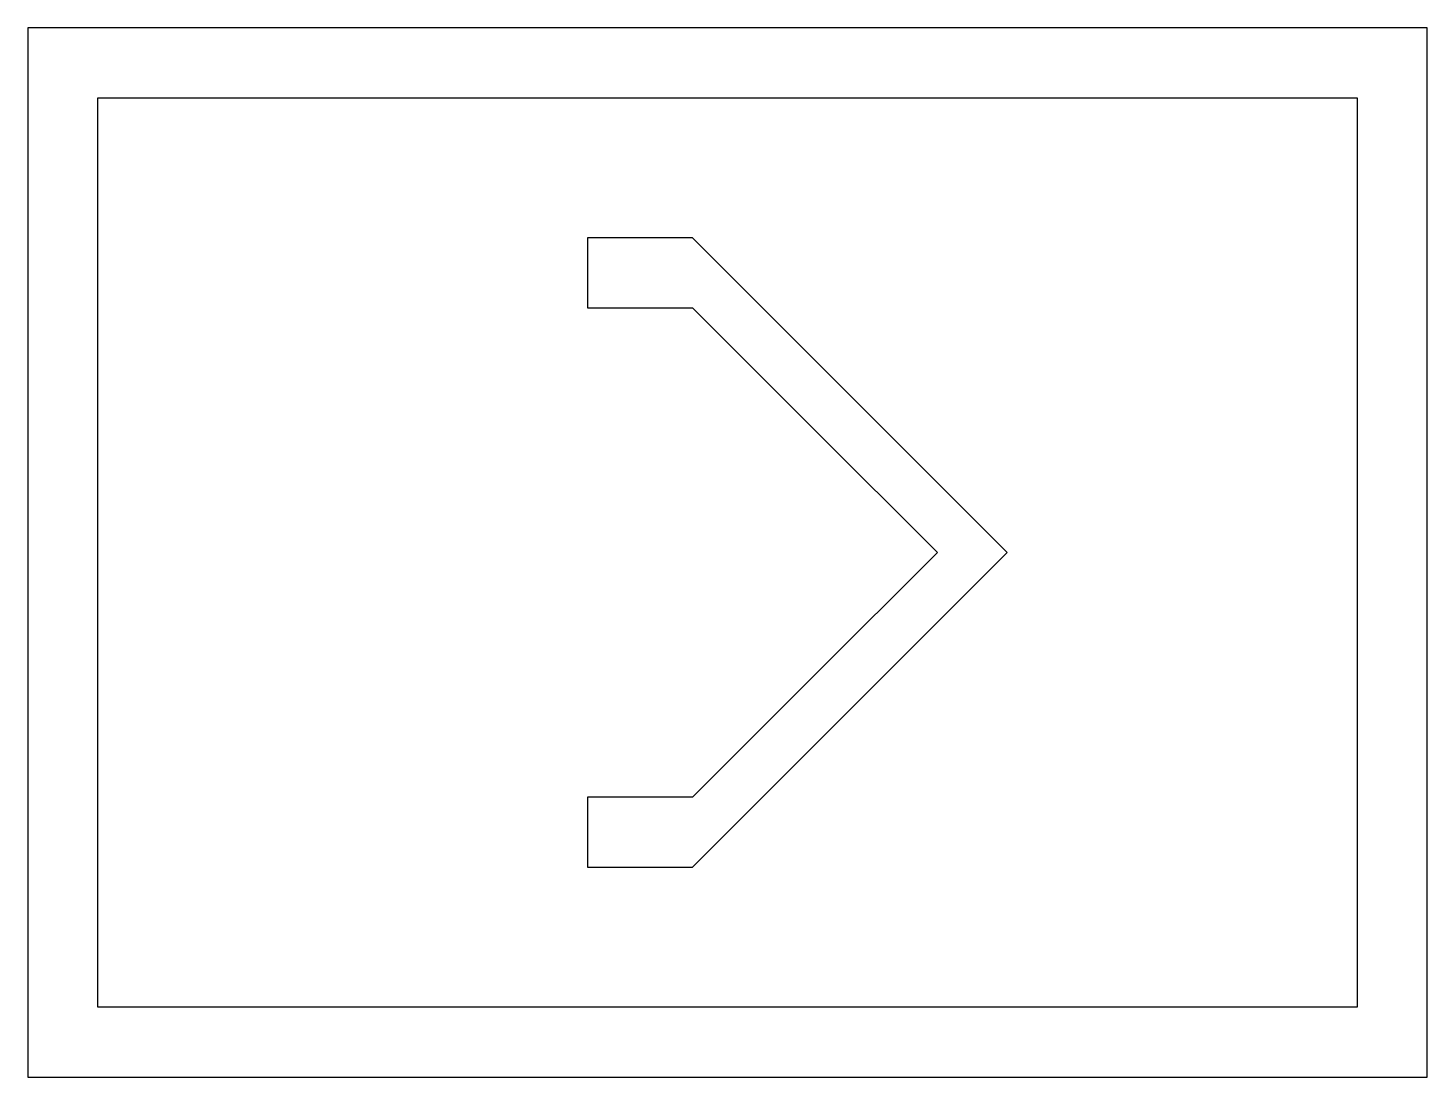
# Model space of a CAD drawing. Extents: x -7.1 to 7.1, y -5.3 to 5.3.
import ezdxf

# ---------------------------------------------------------------- set-up
doc = ezdxf.new("R2010")
doc.units = 0
doc.layers.get('0').update_dxf_attribs({"linetype": 'CONTINUOUS'})

msp = doc.modelspace()

# ---------------------------------------------------------------- linework, layer by layer
at = {"color": 0}
for p, q in [((0, 5.29167), (-7.05556, 5.29167)), ((-7.05556, 5.29167), (-7.05556, 0)), ((7.05556, 5.29167), (0, 5.29167)), ((7.05556, 0), (7.05556, 5.29167)), ((-6.35, 0), (-6.35, 4.58611)), ((-6.35, 4.58611), (0, 4.58611)), ((0, 4.58611), (6.35, 4.58611)), ((6.35, 4.58611), (6.35, 0)), ((-0.881944, 3.175), (-1.41111, 3.175)), ((-1.41111, 3.175), (-1.41111, 2.82222)), ((-0.352778, 3.175), (-0.881944, 3.175)), ((1.23472, 1.5875), (-0.352778, 3.175)), ((-1.41111, 2.82222), (-1.41111, 2.46944)), ((-1.41111, 2.46944), (-0.881944, 2.46944)), ((-0.881944, 2.46944), (-0.352778, 2.46944)), ((-0.352778, 2.46944), (0.881944, 1.23472)), ((2.82222, 0), (1.23472, 1.5875)), ((0.881944, 1.23472), (2.11667, 0)), ((-7.05556, 0), (-7.05556, -5.29167)), ((-6.35, -4.58611), (-6.35, 0)), ((2.11667, 0), (0.881944, -1.23472)), ((1.23472, -1.5875), (2.82222, 0)), ((6.35, 0), (6.35, -4.58611)), ((7.05556, -5.29167), (7.05556, 0)), ((0.881944, -1.23472), (-0.352778, -2.46944)), ((-0.352778, -3.175), (1.23472, -1.5875)), ((-0.881944, -2.46944), (-1.41111, -2.46944)), ((-1.41111, -2.46944), (-1.41111, -2.82222)), ((-0.352778, -2.46944), (-0.881944, -2.46944)), ((-1.41111, -2.82222), (-1.41111, -3.175)), ((-1.41111, -3.175), (-0.881944, -3.175)), ((-0.881944, -3.175), (-0.352778, -3.175)), ((0, -4.58611), (-6.35, -4.58611)), ((6.35, -4.58611), (0, -4.58611)), ((-7.05556, -5.29167), (0, -5.29167)), ((0, -5.29167), (7.05556, -5.29167))]:
    msp.add_line(p, q, dxfattribs=at)

doc.saveas('drawing.dxf')
